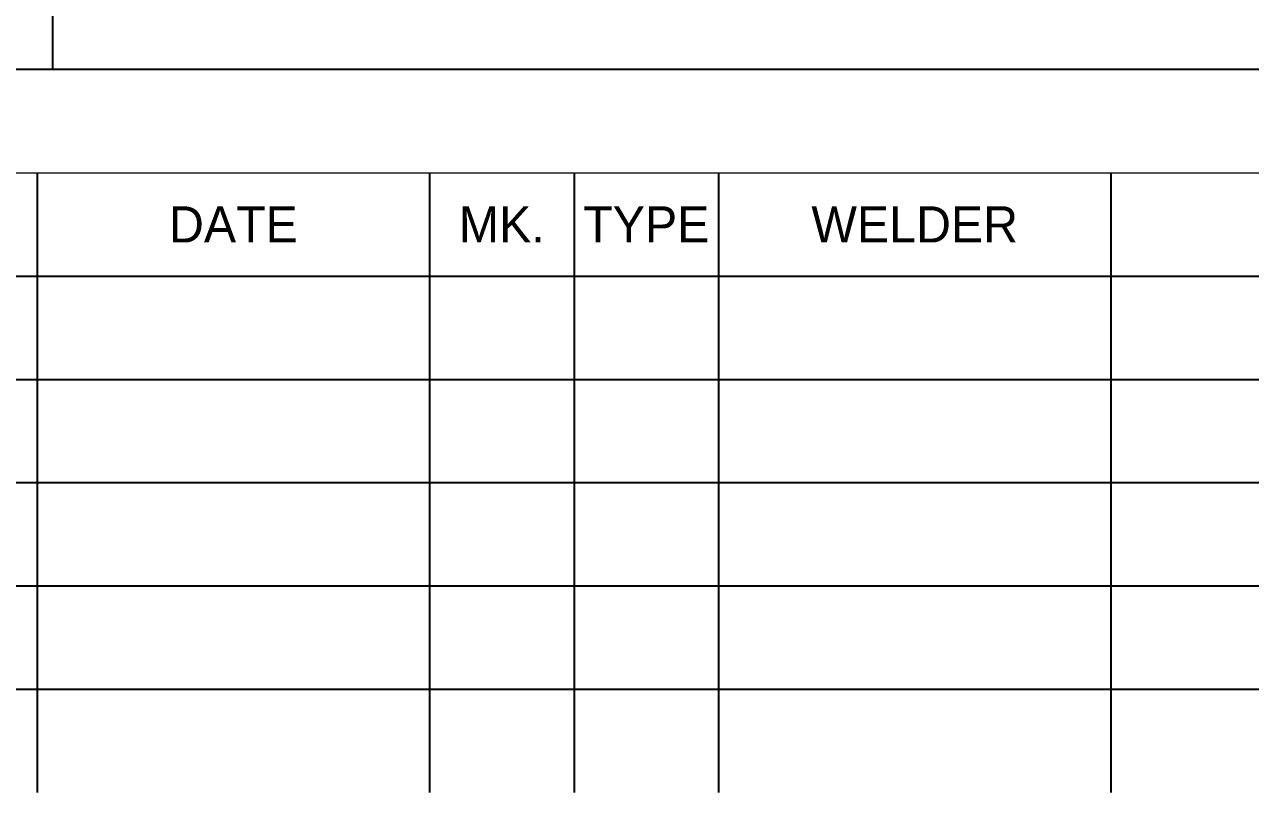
# Model space of a CAD drawing. Extents: x -4 to 431, y -3 to 272.
# Drawn here: x 264.4 to 323.8, y 21 to 58.2 of the extents above; entities that cross this region are included whole.
import ezdxf
from ezdxf.enums import TextEntityAlignment as Align

# ---------------------------------------------------------------- set-up
doc = ezdxf.new("R2010")
doc.units = 0
doc.header["$LTSCALE"] = 10
doc.layers.get('0').update_dxf_attribs({"lineweight": 0})
doc.layers.add('BOM', color=7, linetype='Continuous')
doc.layers.add('TITLE BLOCK-TEXT', color=12, linetype='Continuous')
doc.styles.add('framdcn', font='', dxfattribs={"height": 2.5})
doc.styles.add('Scovan Standard', font='', dxfattribs={"height": 2.5})
doc.styles.get("Standard").update_dxf_attribs({"font": ''})
doc.styles.get('framdcn').set_extended_font_data('Franklin Gothic Medium Cond')
doc.styles.get('Scovan Standard').set_extended_font_data('Franklin Gothic Medium Cond')
doc.styles.get('Standard').set_extended_font_data('Franklin Gothic Medium Cond')

# ---------------------------------------------------------------- blocks, each defined once
blk = doc.blocks.new('tt-sv-iso-db')
at = {"lineweight": 0}
blk.add_line((-421.885, -217.168), (-65.938, -217.168), dxfattribs=at)
for p, q in [((-156.885, -217.168), (-156.885, -247.168)), ((-137.885, -217.168), (-137.885, -247.168)), ((-130.885, -217.168), (-130.885, -247.168)), ((-123.885, -217.168), (-123.885, -247.168)), ((-104.885, -217.168), (-104.885, -247.168)), ((-421.885, -222.168), (-65.938, -222.168)), ((-421.885, -227.168), (-65.938, -227.168)), ((-421.885, -232.168), (-65.938, -232.168)), ((-421.885, -237.168), (-65.938, -237.168)), ((-421.885, -242.168), (-65.938, -242.168))]:
    blk.add_line(p, q)
at = {"color": 255}
blk.add_lwpolyline([(0, -212.168), (-421.885, -212.168)], dxfattribs=at)
at = {"layer": 'BOM', "color": 255}
blk.add_line((-156.141, 0), (-156.141, -212.168), dxfattribs=at)
at = {"layer": 'BOM', "style": 'framdcn'}
for s, p in [('DATE', (-147.385, -219.668)), ('MK.', (-134.385, -219.668)), ('TYPE', (-127.385, -219.668)), ('WELDER', (-114.385, -219.668))]:
    blk.add_text(s, height=1.75, dxfattribs=at).set_placement(p, align=Align.MIDDLE_CENTER)
at = {"layer": 'TITLE BLOCK-TEXT', "color": 210, "style": 'Scovan Standard'}
for tag, p in [('CN', (-57.695, -221.76)), ('MOD_NO', (-41.211, -221.76)), ('INSULATION', (-49.454, -229.019)), ('PAINT', (-16.485, -229.019)), ('LN', (-32.969, -236.279)), ('CLIENTDWGNO', (-32.969, -243.538))]:
    blk.add_attdef(tag, text='', height=2, dxfattribs=at).set_placement(p, align=Align.MIDDLE_CENTER)
at = {"layer": 'TITLE BLOCK-TEXT', "color": 210, "lineweight": 30, "flags": 104}
blk.add_attdef('WPS', text='', height=2, dxfattribs=at).set_placement((-16.43, -221.76), align=Align.MIDDLE_CENTER)

msp = doc.modelspace()

# ---------------------------------------------------------------- block references
at = {"layer": 'BOM'}
msp.add_blockref('tt-sv-iso-db', (421.885, 268.185), dxfattribs=at)

doc.saveas('drawing.dxf')
